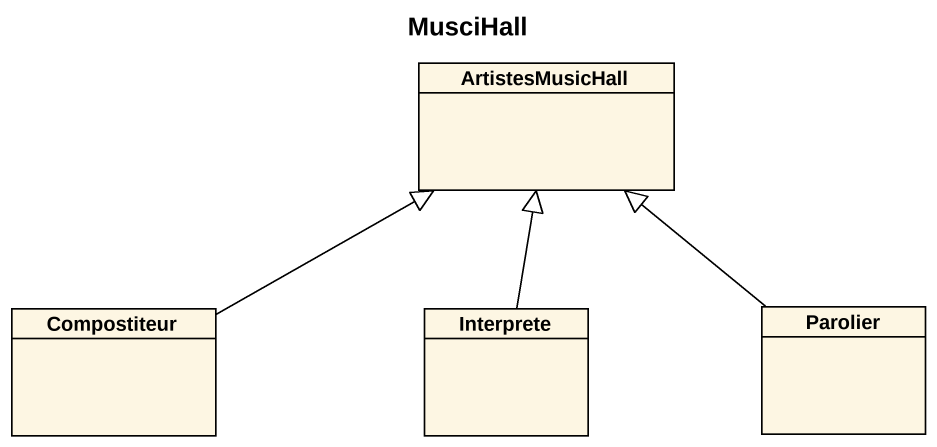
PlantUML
@startuml
title MusciHall
hide circle
hide empty members
class ArtistesMusicHall
class Compostiteur
class Interprete
class Parolier
Compostiteur -right-|> ArtistesMusicHall
Interprete -up-|> ArtistesMusicHall
Parolier -up-|> ArtistesMusicHall
@enduml
